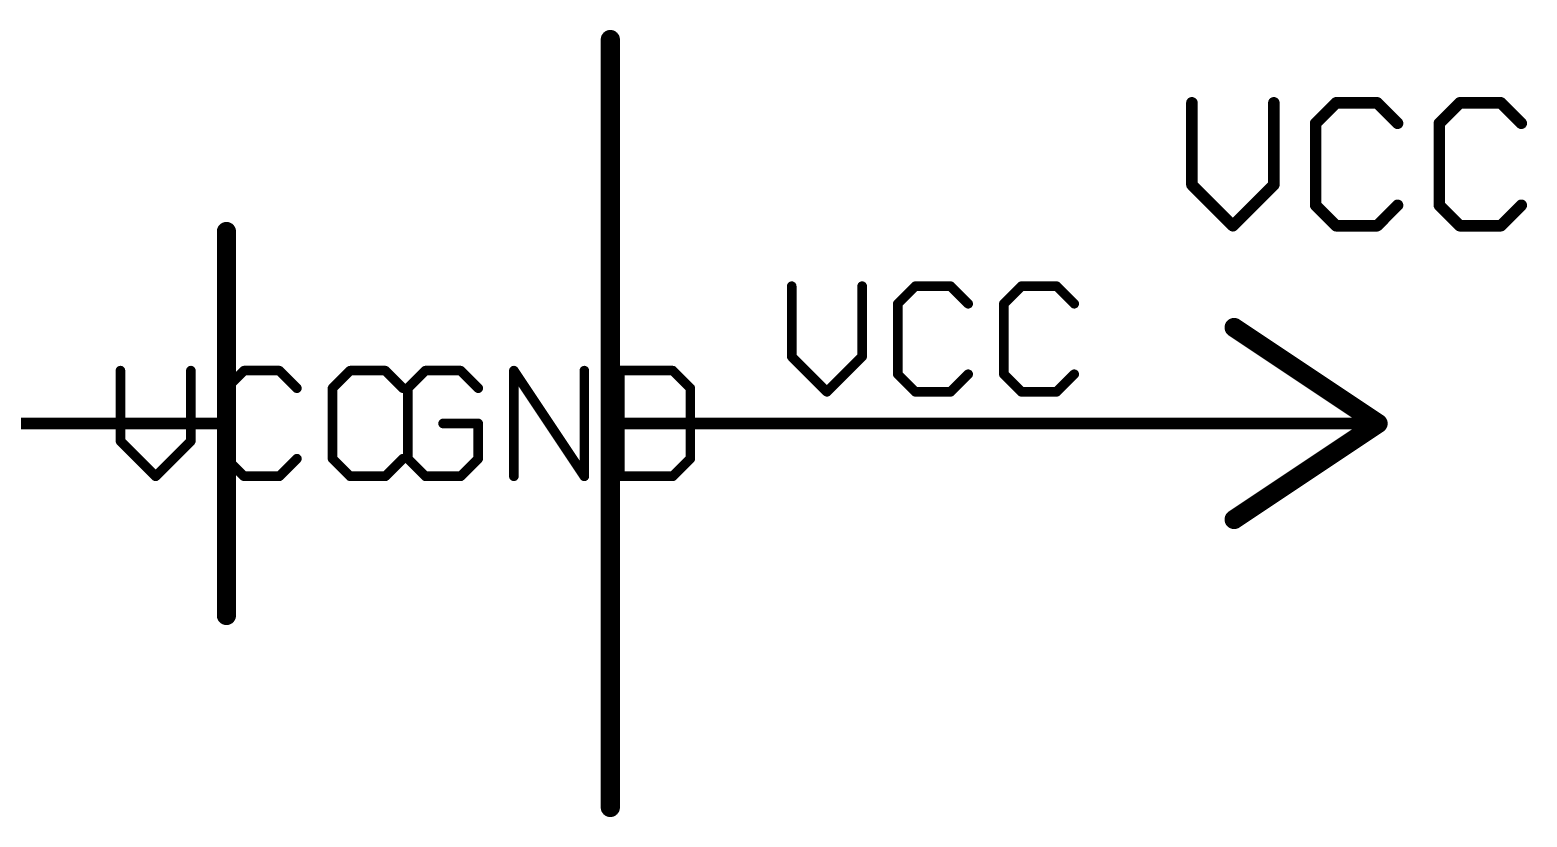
# Model space of a CAD drawing. Extents: x -12 to 175, y 0 to 78.
# Drawn here: x 12.64 to 32.45, y -0.13 to 10.29 of the extents above; entities that cross this region are included whole.
import ezdxf

# ---------------------------------------------------------------- set-up
doc = ezdxf.new("R2010")
doc.units = 0
for name, color, linetype in [('91', 82, 'CONTINUOUS'), ('94', 22, 'CONTINUOUS'), ('95', 253, 'CONTINUOUS'), ('96', 253, 'CONTINUOUS')]:
    doc.layers.add(name, color=color, linetype=linetype)

msp = doc.modelspace()

# ---------------------------------------------------------------- linework, layer by layer
at = {"layer": '91', "const_width": 0.1524}
msp.add_lwpolyline([(27.94, 5.08), (25.4, 5.08)], dxfattribs=at)
at = {"layer": '91', "const_width": 0.0762}
for points in [[(25.4, 5.1181, 1), (25.4, 5.0419)], [(27.94, 5.0419, 1), (27.94, 5.1181)]]:
    msp.add_lwpolyline(points, format="xyb", dxfattribs=at)
at = {"layer": '94'}
for points, const_width in [([(20.32, 10.16), (20.32, 0)], 0.254), ([(15.24, 7.62), (15.24, 2.54)], 0.254), ([(30.48, 5.08), (28.575, 6.35)], 0.254), ([(10.16, 5.08), (15.24, 5.08)], 0.1524), ([(25.4, 5.08), (20.32, 5.08)], 0.1524), ([(27.94, 5.08), (30.48, 5.08)], 0.1524), ([(28.575, 3.81), (30.48, 5.08)], 0.254)]:
    msp.add_lwpolyline(points, dxfattribs=dict(at, const_width=const_width))
for points, const_width in [([(20.3835, 10.16, 1), (20.2565, 10.16)], 0.127), ([(15.3035, 7.62, 1), (15.1765, 7.62)], 0.127), ([(28.6102, 6.4028, 1), (28.5398, 6.2972)], 0.127), ([(15.24, 5.0419, 1), (15.24, 5.1181)], 0.0762), ([(20.32, 5.1181, 1), (20.32, 5.0419)], 0.0762), ([(25.4, 5.0419, 1), (25.4, 5.1181)], 0.0762), ([(27.94, 5.1181, 1), (27.94, 5.0419)], 0.0762), ([(30.5152, 5.0272, 1), (30.4448, 5.1328)], 0.127), ([(30.4448, 5.0272, 1), (30.5152, 5.1328)], 0.127), ([(30.48, 5.0419, 1), (30.48, 5.1181)], 0.0762), ([(28.5398, 3.8628, 1), (28.6102, 3.7572)], 0.127), ([(15.1765, 2.54, 1), (15.3035, 2.54)], 0.127), ([(20.2565, 0, 1), (20.3835, 0)], 0.127)]:
    msp.add_lwpolyline(points, format="xyb", dxfattribs=dict(at, const_width=const_width))
at = {"layer": '95', "const_width": 0.127}
for points in [[(22.7203, 6.8973), (22.7203, 5.9652)], [(23.6524, 5.9652), (23.6524, 6.8973)], [(24.3566, 6.8973), (24.1236, 6.6643)], [(24.8227, 6.8973), (24.3566, 6.8973)], [(25.0557, 6.6643), (24.8227, 6.8973)], [(25.7599, 6.8973), (25.5269, 6.6643)], [(26.226, 6.8973), (25.7599, 6.8973)], [(26.459, 6.6643), (26.226, 6.8973)], [(24.1236, 6.6643), (24.1236, 5.7321)], [(25.5269, 6.6643), (25.5269, 5.7321)], [(22.7203, 5.9652), (23.1864, 5.4991)], [(23.1864, 5.4991), (23.6524, 5.9652)], [(13.8369, 5.7797), (13.8369, 4.8476)], [(14.769, 4.8476), (14.769, 5.7797)], [(15.4732, 5.7797), (15.2401, 5.5467)], [(15.9392, 5.7797), (15.4732, 5.7797)], [(16.1723, 5.5467), (15.9392, 5.7797)], [(16.8765, 5.7797), (16.6434, 5.5467)], [(17.3425, 5.7797), (16.8765, 5.7797)], [(17.5755, 5.5467), (17.3425, 5.7797)], [(17.8733, 5.7797), (17.6403, 5.5467)], [(18.3394, 5.7797), (17.8733, 5.7797)], [(18.5724, 5.5467), (18.3394, 5.7797)], [(19.0436, 4.3815), (19.0436, 5.7797)], [(19.0436, 5.7797), (19.9757, 4.3815)], [(19.9757, 4.3815), (19.9757, 5.7797)], [(20.4469, 5.7797), (20.4469, 4.3815)], [(21.146, 5.7797), (20.4469, 5.7797)], [(21.379, 5.5467), (21.146, 5.7797)], [(24.1236, 5.7321), (24.3566, 5.4991)], [(24.8227, 5.4991), (25.0557, 5.7321)], [(25.5269, 5.7321), (25.7599, 5.4991)], [(26.226, 5.4991), (26.459, 5.7321)], [(15.2401, 5.5467), (15.2401, 4.6145)], [(16.6434, 5.5467), (16.6434, 4.6145)], [(17.6403, 5.5467), (17.6403, 4.6145)], [(21.379, 4.6145), (21.379, 5.5467)], [(24.3566, 5.4991), (24.8227, 5.4991)], [(25.7599, 5.4991), (26.226, 5.4991)], [(18.5724, 5.0806), (18.1064, 5.0806)], [(18.5724, 4.6145), (18.5724, 5.0806)], [(13.8369, 4.8476), (14.3029, 4.3815)], [(14.3029, 4.3815), (14.769, 4.8476)], [(15.2401, 4.6145), (15.4732, 4.3815)], [(15.9392, 4.3815), (16.1723, 4.6145)], [(16.6434, 4.6145), (16.8765, 4.3815)], [(17.3425, 4.3815), (17.5755, 4.6145)], [(17.6403, 4.6145), (17.8733, 4.3815)], [(18.3394, 4.3815), (18.5724, 4.6145)], [(21.146, 4.3815), (21.379, 4.6145)], [(15.4732, 4.3815), (15.9392, 4.3815)], [(16.8765, 4.3815), (17.3425, 4.3815)], [(17.8733, 4.3815), (18.3394, 4.3815)], [(20.4469, 4.3815), (21.146, 4.3815)]]:
    msp.add_lwpolyline(points, dxfattribs=at)
at = {"layer": '95', "const_width": 0.0635}
for points in [[(22.7521, 6.8973, 1), (22.6886, 6.8973)], [(23.6842, 6.8973, 1), (23.6207, 6.8973)], [(24.3566, 6.929, 1), (24.3566, 6.8655)], [(24.3791, 6.8748, 1), (24.3342, 6.9197)], [(24.8451, 6.9197, 1), (24.8002, 6.8748)], [(24.8227, 6.8655, 1), (24.8227, 6.929)], [(25.7599, 6.929, 1), (25.7599, 6.8655)], [(25.7823, 6.8748, 1), (25.7374, 6.9197)], [(26.2484, 6.9197, 1), (26.2035, 6.8748)], [(26.226, 6.8655, 1), (26.226, 6.929)], [(24.1553, 6.6643, 1), (24.0918, 6.6643)], [(24.1011, 6.6867, 1), (24.146, 6.6418)], [(25.0333, 6.6418, 1), (25.0782, 6.6867)], [(25.5586, 6.6643, 1), (25.4951, 6.6643)], [(25.5044, 6.6867, 1), (25.5493, 6.6418)], [(26.4365, 6.6418, 1), (26.4814, 6.6867)], [(22.7428, 5.9876, 1), (22.6978, 5.9427)], [(22.6886, 5.9652, 1), (22.7521, 5.9652)], [(23.6207, 5.9652, 1), (23.6842, 5.9652)], [(23.6749, 5.9427, 1), (23.63, 5.9876)], [(13.8686, 5.7797, 1), (13.8051, 5.7797)], [(14.8007, 5.7797, 1), (14.7372, 5.7797)], [(15.4732, 5.8114, 1), (15.4732, 5.7479)], [(15.4956, 5.7572, 1), (15.4507, 5.8021)], [(15.9617, 5.8021, 1), (15.9168, 5.7572)], [(15.9392, 5.7479, 1), (15.9392, 5.8114)], [(16.8765, 5.8114, 1), (16.8765, 5.7479)], [(16.8989, 5.7572, 1), (16.854, 5.8021)], [(17.365, 5.8021, 1), (17.3201, 5.7572)], [(17.3425, 5.7479, 1), (17.3425, 5.8114)], [(17.8733, 5.8114, 1), (17.8733, 5.7479)], [(17.8958, 5.7572, 1), (17.8509, 5.8021)], [(18.3618, 5.8021, 1), (18.3169, 5.7572)], [(18.3394, 5.7479, 1), (18.3394, 5.8114)], [(19.0753, 5.7797, 1), (19.0118, 5.7797)], [(19.07, 5.7973, 1), (19.0172, 5.7621)], [(20.0075, 5.7797, 1), (19.944, 5.7797)], [(20.4786, 5.7797, 1), (20.4151, 5.7797)], [(20.4469, 5.8114, 1), (20.4469, 5.7479)], [(21.1684, 5.8021, 1), (21.1235, 5.7572)], [(21.146, 5.7479, 1), (21.146, 5.8114)], [(24.146, 5.7546, 1), (24.1011, 5.7097)], [(24.0918, 5.7321, 1), (24.1553, 5.7321)], [(25.0782, 5.7097, 1), (25.0333, 5.7546)], [(25.5493, 5.7546, 1), (25.5044, 5.7097)], [(25.4951, 5.7321, 1), (25.5586, 5.7321)], [(26.4814, 5.7097, 1), (26.4365, 5.7546)], [(15.2719, 5.5467, 1), (15.2084, 5.5467)], [(15.2177, 5.5691, 1), (15.2626, 5.5242)], [(16.1498, 5.5242, 1), (16.1947, 5.5691)], [(16.6752, 5.5467, 1), (16.6117, 5.5467)], [(16.621, 5.5691, 1), (16.6659, 5.5242)], [(17.5531, 5.5242, 1), (17.598, 5.5691)], [(17.6178, 5.5691, 1), (17.6628, 5.5242)], [(17.672, 5.5467, 1), (17.6086, 5.5467)], [(18.55, 5.5242, 1), (18.5949, 5.5691)], [(21.4107, 5.5467, 1), (21.3472, 5.5467)], [(21.3565, 5.5242, 1), (21.4014, 5.5691)], [(23.1639, 5.5216, 1), (23.2088, 5.4766)], [(23.1639, 5.4766, 1), (23.2088, 5.5216)], [(24.3566, 5.5309, 1), (24.3566, 5.4674)], [(24.3342, 5.4766, 1), (24.3791, 5.5216)], [(24.8002, 5.5216, 1), (24.8451, 5.4766)], [(24.8227, 5.4674, 1), (24.8227, 5.5309)], [(25.7599, 5.5309, 1), (25.7599, 5.4674)], [(25.7374, 5.4766, 1), (25.7823, 5.5216)], [(26.2035, 5.5216, 1), (26.2484, 5.4766)], [(26.226, 5.4674, 1), (26.226, 5.5309)], [(18.1064, 5.1123, 1), (18.1064, 5.0488)], [(18.6042, 5.0806, 1), (18.5407, 5.0806)], [(18.5724, 5.0488, 1), (18.5724, 5.1123)], [(13.8051, 4.8476, 1), (13.8686, 4.8476)], [(13.8593, 4.87, 1), (13.8144, 4.8251)], [(14.7372, 4.8476, 1), (14.8007, 4.8476)], [(14.7914, 4.8251, 1), (14.7465, 4.87)], [(15.2084, 4.6145, 1), (15.2719, 4.6145)], [(15.2626, 4.637, 1), (15.2177, 4.5921)], [(16.1947, 4.5921, 1), (16.1498, 4.637)], [(16.6659, 4.637, 1), (16.621, 4.5921)], [(16.6117, 4.6145, 1), (16.6752, 4.6145)], [(17.598, 4.5921, 1), (17.5531, 4.637)], [(17.6628, 4.637, 1), (17.6178, 4.5921)], [(17.6086, 4.6145, 1), (17.672, 4.6145)], [(18.5407, 4.6145, 1), (18.6042, 4.6145)], [(18.5949, 4.5921, 1), (18.55, 4.637)], [(21.3472, 4.6145, 1), (21.4107, 4.6145)], [(21.4014, 4.5921, 1), (21.3565, 4.637)], [(14.2805, 4.404, 1), (14.3254, 4.359)], [(14.2805, 4.359, 1), (14.3254, 4.404)], [(15.4732, 4.4132, 1), (15.4732, 4.3498)], [(15.4507, 4.359, 1), (15.4956, 4.404)], [(15.9168, 4.404, 1), (15.9617, 4.359)], [(15.9392, 4.3498, 1), (15.9392, 4.4132)], [(16.8765, 4.4132, 1), (16.8765, 4.3498)], [(16.854, 4.359, 1), (16.8989, 4.404)], [(17.3201, 4.404, 1), (17.365, 4.359)], [(17.3425, 4.3498, 1), (17.3425, 4.4132)], [(17.8733, 4.4132, 1), (17.8733, 4.3498)], [(17.8509, 4.359, 1), (17.8958, 4.404)], [(18.3169, 4.404, 1), (18.3618, 4.359)], [(18.3394, 4.3498, 1), (18.3394, 4.4132)], [(19.0118, 4.3815, 1), (19.0753, 4.3815)], [(19.944, 4.3815, 1), (20.0075, 4.3815)], [(19.9493, 4.3639, 1), (20.0021, 4.3991)], [(20.4151, 4.3815, 1), (20.4786, 4.3815)], [(20.4469, 4.4132, 1), (20.4469, 4.3498)], [(21.1235, 4.404, 1), (21.1684, 4.359)], [(21.146, 4.3498, 1), (21.146, 4.4132)]]:
    msp.add_lwpolyline(points, format="xyb", dxfattribs=at)
at = {"layer": '96', "const_width": 0.1524}
for points in [[(28.0162, 9.3232), (28.0162, 8.2385)], [(29.1009, 8.2385), (29.1009, 9.3232)], [(29.9245, 9.3232), (29.6534, 9.052)], [(30.4669, 9.3232), (29.9245, 9.3232)], [(30.738, 9.052), (30.4669, 9.3232)], [(31.5617, 9.3232), (31.2905, 9.052)], [(32.104, 9.3232), (31.5617, 9.3232)], [(32.3752, 9.052), (32.104, 9.3232)], [(29.6534, 9.052), (29.6534, 7.9674)], [(31.2905, 9.052), (31.2905, 7.9674)], [(28.0162, 8.2385), (28.5585, 7.6962)], [(28.5585, 7.6962), (29.1009, 8.2385)], [(29.6534, 7.9674), (29.9245, 7.6962)], [(30.4669, 7.6962), (30.738, 7.9674)], [(31.2905, 7.9674), (31.5617, 7.6962)], [(32.104, 7.6962), (32.3752, 7.9674)], [(29.9245, 7.6962), (30.4669, 7.6962)], [(31.5617, 7.6962), (32.104, 7.6962)]]:
    msp.add_lwpolyline(points, dxfattribs=at)
at = {"layer": '96', "const_width": 0.0762}
for points in [[(28.0543, 9.3232, 1), (27.9781, 9.3232)], [(29.139, 9.3232, 1), (29.0628, 9.3232)], [(29.9245, 9.3613, 1), (29.9245, 9.2851)], [(29.9515, 9.2962, 1), (29.8976, 9.3501)], [(30.4938, 9.3501, 1), (30.4399, 9.2962)], [(30.4669, 9.2851, 1), (30.4669, 9.3613)], [(31.5617, 9.3613, 1), (31.5617, 9.2851)], [(31.5886, 9.2962, 1), (31.5347, 9.3501)], [(32.1309, 9.3501, 1), (32.0771, 9.2962)], [(32.104, 9.2851, 1), (32.104, 9.3613)], [(29.6264, 9.079, 1), (29.6803, 9.0251)], [(29.6915, 9.052, 1), (29.6153, 9.052)], [(30.7111, 9.0251, 1), (30.765, 9.079)], [(31.3286, 9.052, 1), (31.2524, 9.052)], [(31.2636, 9.079, 1), (31.3175, 9.0251)], [(32.3482, 9.0251, 1), (32.4021, 9.079)], [(28.0431, 8.2655, 1), (27.9893, 8.2116)], [(27.9781, 8.2385, 1), (28.0543, 8.2385)], [(29.0628, 8.2385, 1), (29.139, 8.2385)], [(29.1278, 8.2116, 1), (29.0739, 8.2655)], [(29.6803, 7.9943, 1), (29.6264, 7.9404)], [(29.6153, 7.9674, 1), (29.6915, 7.9674)], [(30.765, 7.9404, 1), (30.7111, 7.9943)], [(31.3175, 7.9943, 1), (31.2636, 7.9404)], [(31.2524, 7.9674, 1), (31.3286, 7.9674)], [(32.4021, 7.9404, 1), (32.3482, 7.9943)], [(28.5316, 7.7231, 1), (28.5855, 7.6693)], [(28.5316, 7.6693, 1), (28.5855, 7.7231)], [(29.9245, 7.7343, 1), (29.9245, 7.6581)], [(29.8976, 7.6693, 1), (29.9515, 7.7231)], [(30.4399, 7.7231, 1), (30.4938, 7.6693)], [(30.4669, 7.6581, 1), (30.4669, 7.7343)], [(31.5617, 7.7343, 1), (31.5617, 7.6581)], [(31.5347, 7.6693, 1), (31.5886, 7.7231)], [(32.0771, 7.7231, 1), (32.1309, 7.6693)], [(32.104, 7.6581, 1), (32.104, 7.7343)]]:
    msp.add_lwpolyline(points, format="xyb", dxfattribs=at)

doc.saveas('drawing.dxf')
